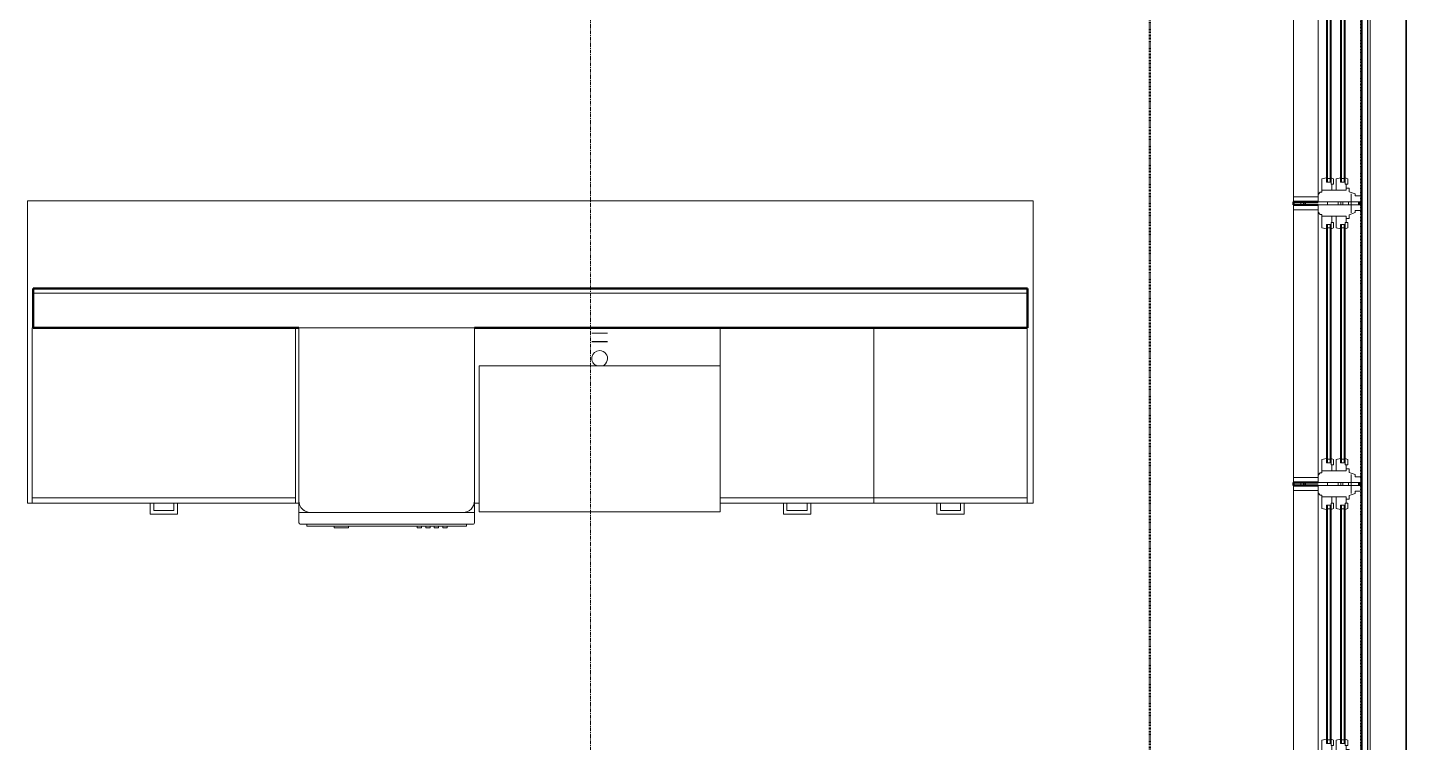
# Model space of a CAD drawing. Header units: inches. Extents: x -4235 to -464, y 9767 to 12347.
# Drawn here: x -2250.3 to -2061.7, y 10630 to 10727.8 of the extents above; entities that cross this region are included whole.
import ezdxf

# ---------------------------------------------------------------- set-up
doc = ezdxf.new("R2010")
doc.units = ezdxf.units.IN
doc.header["$MEASUREMENT"] = 0
doc.linetypes.add('Dash 1_16_', pattern=[0.125, 0.0625, -0.0625])
doc.linetypes.add('Grid Line 1_2_', pattern=[0.875, 0.5, -0.125, 0.125, -0.125])
for name, color, linetype, lineweight in [('0-1', 7, 'Continuous', 5), ('0-2', 10, 'Continuous', 9), ('A-GLAZ-1', 151, 'Continuous', 9), ('A-GLAZ-2', 151, 'Continuous', 20), ('A-WALL', 113, 'Continuous', 13), ('A-WALL-1', 7, 'Continuous', 50), ('A-WALL-2', 250, 'Continuous', 13), ('A-WALL-4', 254, 'Continuous', 9), ('A-WALL-5', 113, 'Continuous', 9), ('A-WALL-6', 113, 'Continuous', 50), ('C-PROP-LINE-1', 91, 'Dash 1_16_', 50), ('P-SANR-FIXT-1', 10, 'Continuous', 9), ('P-SANR-FIXT-2', 254, 'Continuous', 9), ('Q-CASE-2', 10, 'Continuous', 9), ('Q-SPCQ-1', 10, 'Continuous', 9), ('S-GRID-1', 1, 'Grid Line 1_2_', 9)]:
    doc.layers.add(name, color=color, linetype=linetype, lineweight=lineweight)

# ---------------------------------------------------------------- blocks, each defined once
blk = doc.blocks.new('Dishwasher_15404 - 34_ counter-547918-BACKGROUND - RCP - 3RD FLOOR')
at = {"layer": 'Q-SPCQ-1'}
for p, q in [((0, 24), (23.68, 24)), ((0, 0), (0, 24)), ((23.68, 24), (25.25, 24)), ((25.25, 24), (26.68, 24)), ((25.25, 24), (25.25, 22.43)), ((26.87, 23.8), (26.87, 0.2)), ((26.87, 22.91), (27.12, 22.91)), ((27.12, 21.39), (27.12, 22.91)), ((25.25, 22.43), (25.25, 1.57)), ((27.12, 20.19), (27.12, 21.39)), ((27.12, 20.28), (27.37, 20.28)), ((27.12, 3.81), (27.12, 20.19)), ((27.12, 19.69), (27.37, 19.69)), ((27.12, 19.1), (27.37, 19.1)), ((27.37, 19.69), (27.37, 20.28)), ((27.37, 18.51), (27.37, 19.1)), ((27.12, 18.51), (27.37, 18.51)), ((27.12, 17.92), (27.37, 17.92)), ((27.12, 17.33), (27.37, 17.33)), ((27.37, 17.33), (27.37, 17.92)), ((27.12, 16.74), (27.37, 16.74)), ((27.12, 16.15), (27.37, 16.15)), ((27.37, 16.15), (27.37, 16.74)), ((27.37, 6.79), (27.12, 6.79)), ((27.37, 5.81), (27.37, 6.79)), ((27.37, 4.82), (27.37, 5.81)), ((27.12, 4.82), (27.37, 4.82)), ((27.12, 2.61), (27.12, 3.81)), ((27.12, 1.09), (27.12, 2.61)), ((23.68, 0), (0, 0)), ((25.25, 1.57), (25.25, 0)), ((26.87, 1.09), (27.12, 1.09)), ((25.25, 0), (23.68, 0)), ((26.68, 0), (25.25, 0))]:
    blk.add_line(p, q, dxfattribs=at)
for centre, radius, start, end in [((23.68, 22.43), 1.57, 360, 90), ((23.68, 22.43), 1.57, 32.077, 42.3359), ((23.68, 22.43), 1.57, 17.8182, 27.5266), ((23.68, 22.43), 1.57, 360, 13.6425), ((26.68, 23.8), 0.197, 360, 90), ((23.68, 1.57), 1.57, 270, 360), ((23.68, 1.57), 1.57, 317.6641, 327.923), ((23.68, 1.57), 1.57, 332.4734, 342.1818), ((23.68, 1.57), 1.57, 346.3575, 360), ((26.68, 0.2), 0.197, 270, 360), ((26.68, 0.2), 0.197, 270, 345)]:
    blk.add_arc(centre, radius, start, end, dxfattribs=at)
blk = doc.blocks.new('Base Cabinet 3 Drawer 230 - Base Cabinet 3 Drawer 230 21_-2578998-BACKGROUND - RCP - 3RD FLOOR')
at = {"layer": 'Q-CASE-2'}
for p, q in [((-1.14, 24), (-1.14, 25.5)), ((-1.14, 25.5), (2.61, 25.5)), ((2.11, 25), (-0.64, 25)), ((-0.64, 24), (-0.64, 25)), ((2.11, 24), (2.11, 25)), ((2.61, 25.5), (2.61, 24)), ((-9.76, 24), (11.24, 24)), ((-9.76, 23.25), (-9.76, 24)), ((11.24, 23.25), (-9.76, 23.25)), ((-9.76, 23.25), (-9.76, 0)), ((-1.14, 24), (-0.64, 24)), ((2.61, 24), (2.11, 24)), ((11.24, 24), (11.24, 23.25)), ((11.24, 0), (11.24, 23.25)), ((-9.76, 0), (11.24, 0))]:
    blk.add_line(p, q, dxfattribs=at)
blk = doc.blocks.new('Base Cabinet 3 Drawer 230 - Base Cabinet 3 Drawer 230 36_-2567960-BACKGROUND - RCP - 3RD FLOOR')
at = {"layer": 'Q-CASE-2'}
for p, q in [((-1.14, 24), (-1.14, 25.5)), ((-1.14, 25.5), (2.61, 25.5)), ((2.11, 25), (-0.64, 25)), ((-0.64, 24), (-0.64, 25)), ((2.11, 24), (2.11, 25)), ((2.61, 25.5), (2.61, 24)), ((-17.26, 24), (18.74, 24)), ((-17.26, 23.25), (-17.26, 24)), ((18.74, 23.25), (-17.26, 23.25)), ((-17.26, 23.25), (-17.26, 0)), ((-1.14, 24), (-0.64, 24)), ((2.61, 24), (2.11, 24)), ((18.74, 24), (18.74, 23.25)), ((18.74, 0), (18.74, 23.25)), ((-17.26, 0), (18.74, 0))]:
    blk.add_line(p, q, dxfattribs=at)
blk = doc.blocks.new('kitchen_faucet_14143 - kitchen_faucet_14143-V23-BACKGROUND - RCP - 3RD FLOOR')
at = {"layer": 'P-SANR-FIXT-2'}
for p, q in [((2.26, -0.28), (2.26, 1.08)), ((2.34, 1.08), (2.34, -1.05)), ((3.44, -1.08), (3.44, 1.08)), ((2.26, -1.08), (2.26, -0.28)), ((2.34, -1.05), (2.34, -1.08))]:
    blk.add_line(p, q, dxfattribs=at)
at = {"layer": 'P-SANR-FIXT-2', "flags": 128}
blk.add_lwpolyline([(-1, 0.62), (-0.96, 0.61), (-0.92, 0.6)], dxfattribs=at)
at = {"layer": 'P-SANR-FIXT-2'}
for start, end in [(0, 159.9003), (255, 0), (200.0997, 255)]:
    blk.add_arc((0, 0), 1.08, start, end, dxfattribs=at)
blk = doc.blocks.new('Stainless Steel Farmhous Kitchen Sink - Stainless Steel Farmhous Kitchen Sink-2552578-BACKGROUND - RCP - 3RD FLOOR')
at = {"layer": 'P-SANR-FIXT-1'}
for p, q in [((-33, 22.2), (0, 22.2)), ((-33, 2.25), (-33, 22.2)), ((0, 22.2), (0, 2.25)), ((0, 2.25), (-33, 2.25))]:
    blk.add_line(p, q, dxfattribs=at)
blk = doc.blocks.new('CTR - 1st Phase - Unit Layouts_rvt-1-BACKGROUND - RCP - 3RD FLOOR')
at = {"layer": 'A-WALL-1'}
for p, q in [((-2249.58, 10686.75), (-2249.58, 10692.13)), ((-2249.58, 10692.13), (-2113.58, 10692.13)), ((-2113.58, 10692.13), (-2113.58, 10686.75)), ((-2213.21, 10686.75), (-2249.58, 10686.75)), ((-2113.58, 10686.75), (-2189.21, 10686.75))]:
    blk.add_line(p, q, dxfattribs=at)
at = {"layer": 'A-WALL-2'}
blk.add_line((-2249.58, 10691.5), (-2113.58, 10691.5), dxfattribs=at)
at = {"layer": 'A-WALL-4'}
for p, q in [((-2249.58, 10692.13), (-2249.58, 10686.75)), ((-2249.58, 10692.13), (-2113.58, 10692.13)), ((-2113.58, 10692.13), (-2113.58, 10686.75)), ((-2213.21, 10686.75), (-2249.58, 10686.75)), ((-2113.58, 10686.75), (-2189.21, 10686.75))]:
    blk.add_line(p, q, dxfattribs=at)
at = {"layer": 'A-WALL-5'}
for p, q in [((-2112.8, 10704.13), (-2250.33, 10704.13)), ((-2250.33, 10704.13), (-2250.33, 10662.75)), ((-2250.33, 10662.75), (-2250.33, 10704.13)), ((-2250.33, 10704.13), (-2112.8, 10704.13)), ((-2112.8, 10662.75), (-2112.8, 10704.13)), ((-2112.8, 10704.13), (-2112.8, 10662.75)), ((-2250.33, 10662.75), (-2233.58, 10662.75)), ((-2233.58, 10662.75), (-2250.33, 10662.75)), ((-2233.58, 10662.75), (-2233.08, 10662.75)), ((-2233.08, 10662.75), (-2230.33, 10662.75)), ((-2230.33, 10662.75), (-2233.08, 10662.75)), ((-2230.33, 10662.75), (-2229.83, 10662.75)), ((-2229.83, 10662.75), (-2213.21, 10662.75)), ((-2213.21, 10662.75), (-2229.83, 10662.75)), ((-2189.21, 10662.75), (-2188.58, 10662.75)), ((-2188.58, 10662.75), (-2189.21, 10662.75)), ((-2155.58, 10662.75), (-2146.96, 10662.75)), ((-2146.96, 10662.75), (-2155.58, 10662.75)), ((-2146.96, 10662.75), (-2146.46, 10662.75)), ((-2146.46, 10662.75), (-2143.71, 10662.75)), ((-2143.71, 10662.75), (-2146.46, 10662.75)), ((-2143.71, 10662.75), (-2143.21, 10662.75)), ((-2143.21, 10662.75), (-2125.96, 10662.75)), ((-2125.96, 10662.75), (-2143.21, 10662.75)), ((-2125.96, 10662.75), (-2125.46, 10662.75)), ((-2125.46, 10662.75), (-2122.71, 10662.75)), ((-2122.71, 10662.75), (-2125.46, 10662.75)), ((-2122.71, 10662.75), (-2122.21, 10662.75)), ((-2122.21, 10662.75), (-2112.8, 10662.75)), ((-2112.8, 10662.75), (-2122.21, 10662.75))]:
    blk.add_line(p, q, dxfattribs=at)
at = {"layer": '0-2'}
for name, p, rotation in [('Base Cabinet 3 Drawer 230 - Base Cabinet 3 Drawer 230 36_-2567960-BACKGROUND - RCP - 3RD FLOOR', (-2230.97, 10686.75), 180), ('Dishwasher_15404 - 34_ counter-547918-BACKGROUND - RCP - 3RD FLOOR', (-2213.21, 10686.75), 269.9999999998657), ('Base Cabinet 3 Drawer 230 - Base Cabinet 3 Drawer 230 21_-2578998-BACKGROUND - RCP - 3RD FLOOR', (-2144.35, 10686.75), 180), ('Base Cabinet 3 Drawer 230 - Base Cabinet 3 Drawer 230 21_-2578998-BACKGROUND - RCP - 3RD FLOOR', (-2123.35, 10686.75), 180), ('kitchen_faucet_14143 - kitchen_faucet_14143-V23-BACKGROUND - RCP - 3RD FLOOR', (-2172.08, 10682.56), 89.99999999993827), ('Stainless Steel Farmhous Kitchen Sink - Stainless Steel Farmhous Kitchen Sink-2552578-BACKGROUND - RCP - 3RD FLOOR', (-2188.58, 10683.8), 180)]:
    blk.add_blockref(name, p, dxfattribs=dict(at, rotation=rotation))
blk = doc.blocks.new('Basic Wall _ EXT - FIBER CEMENT - LARGE - 1hr - ___-2162460-BACKGROUND - RCP - 3RD FLOOR')
at = {"layer": 'A-WALL-5'}
for p, q in [((-2066.71, 9980.19), (-2066.71, 10851.39)), ((-2067.06, 10089.39), (-2067.06, 10742.19)), ((-2067.05, 10089.39), (-2067.05, 10742.19)), ((-2067.05, 10089.39), (-2067.05, 10742.19)), ((-2067.03, 10089.39), (-2067.03, 10742.19)), ((-2067.02, 10089.39), (-2067.02, 10742.19)), ((-2067.02, 10089.39), (-2067.02, 10742.19)), ((-2069.67, 10703.98), (-2069.67, 10703.6)), ((-2069.67, 10703.6), (-2069.67, 10703.98)), ((-2069.64, 10703.6), (-2069.64, 10703.97)), ((-2069.64, 10703.6), (-2069.64, 10703.97)), ((-2069.67, 10665.58), (-2069.67, 10665.2)), ((-2069.67, 10665.2), (-2069.67, 10665.58)), ((-2069.64, 10665.21), (-2069.64, 10665.58)), ((-2069.64, 10665.21), (-2069.64, 10665.58))]:
    blk.add_line(p, q, dxfattribs=at)
blk = doc.blocks.new('Basic Wall _ EXT - FIBER CEMENT - SMALL - 1hr - ___-2145934-BACKGROUND - RCP - 3RD FLOOR')
at = {"layer": 'A-WALL-5'}
for p, q in [((-2061.81, 10857.87), (-2061.81, 9973.7)), ((-2061.81, 9973.7), (-2061.81, 10857.87)), ((-2061.73, 9973.63), (-2061.73, 10857.95)), ((-2061.73, 9973.63), (-2061.73, 10857.95)), ((-2067.84, 10089.39), (-2067.84, 10742.19)), ((-2067.77, 10089.39), (-2067.77, 10742.19)), ((-2075.83, 10703.98), (-2075.83, 10703.6)), ((-2075.83, 10703.6), (-2075.83, 10703.98)), ((-2075.62, 10703.6), (-2075.62, 10703.98)), ((-2075.62, 10703.6), (-2075.62, 10703.98)), ((-2075.54, 10703.6), (-2075.54, 10703.98)), ((-2075.54, 10703.6), (-2075.54, 10703.98)), ((-2070.72, 10703.6), (-2070.72, 10703.98)), ((-2070.72, 10703.6), (-2070.72, 10703.98)), ((-2068.29, 10703.63), (-2068.29, 10703.98)), ((-2068.29, 10703.63), (-2068.29, 10703.98)), ((-2068.22, 10703.61), (-2068.22, 10703.98)), ((-2075.83, 10665.58), (-2075.83, 10665.2)), ((-2075.83, 10665.2), (-2075.83, 10665.58)), ((-2075.62, 10665.2), (-2075.62, 10665.58)), ((-2075.62, 10665.2), (-2075.62, 10665.58)), ((-2075.54, 10665.2), (-2075.54, 10665.58)), ((-2075.54, 10665.2), (-2075.54, 10665.58)), ((-2070.72, 10665.2), (-2070.72, 10665.58)), ((-2070.72, 10665.2), (-2070.72, 10665.58)), ((-2068.29, 10665.2), (-2068.29, 10665.55)), ((-2068.29, 10665.2), (-2068.29, 10665.55)), ((-2068.22, 10665.2), (-2068.22, 10665.57))]:
    blk.add_line(p, q, dxfattribs=at)
blk = doc.blocks.new('Window-Double_Hung-Andersen-400_Series-Tilt_Wash - DOUBLE HUNG - COTTAGE - 3RD FLOOR-2889195-BACKGROUND - RCP - 3RD FLOOR')
at = {"layer": 'A-GLAZ-1'}
for p, q in [((-19.01, 4.12), (-19.01, 2.62)), ((-18.95, 4.12), (-19.01, 4.12)), ((-18.95, 4.63), (18.95, 4.63)), ((-18.95, 1.25), (-18.95, 4.63)), ((-18.32, 1.25), (-18.32, 4.63)), ((18.32, 1.25), (18.32, 4.63)), ((18.95, 4.63), (18.95, 1.25)), ((19.01, 4.12), (18.95, 4.12)), ((19.01, 2.62), (19.01, 4.12)), ((-18.95, 2.62), (-19.01, 2.62)), ((19.01, 2.62), (18.95, 2.62)), ((18.95, 1.25), (-18.95, 1.25)), ((-16.29, 0), (-15.7, 0)), ((-15.82, -0.38), (-15.82, 0)), ((-15.7, 0.12), (15.7, 0.12)), ((16.29, 0), (15.7, 0)), ((15.82, -0.38), (15.82, 0)), ((-16.29, -0.38), (-15.7, -0.38)), ((-15.7, 0), (15.7, 0)), ((-15.7, -0.38), (15.7, -0.38)), ((-15.7, -0.5), (15.7, -0.5)), ((-15.7, -1.81), (15.7, -1.81)), ((16.29, -0.38), (15.7, -0.38)), ((-16.29, -1.94), (-15.7, -1.94)), ((-16.29, -2.31), (-15.7, -2.31)), ((-15.82, -2.31), (-15.82, -1.94)), ((-15.7, -1.94), (15.7, -1.94)), ((-15.7, -2.31), (15.7, -2.31)), ((-15.7, -2.44), (15.7, -2.44)), ((16.29, -1.94), (15.7, -1.94)), ((16.29, -2.31), (15.7, -2.31)), ((15.82, -2.31), (15.82, -1.94))]:
    blk.add_line(p, q, dxfattribs=at)
at = {"layer": 'A-GLAZ-2'}
for p, q in [((-19.01, 1.25), (19.01, 1.25)), ((-19.01, -4.62), (-19.01, 1.25)), ((-17.67, 0.97), (-18, 1.25)), ((-17.67, 0.97), (-17.67, 0.75)), ((-17.67, 0.75), (-15.86, 0.75)), ((-17.42, -2.56), (-17.42, 0.75)), ((-16.29, -0.5), (-16.29, 0.12)), ((-15.7, 0.12), (-16.29, 0.12)), ((-15.86, 0.75), (-15.7, 0.12)), ((15.86, 0.75), (15.7, 0.12)), ((15.7, 0.12), (16.29, 0.12)), ((17.67, 0.75), (15.86, 0.75)), ((16.29, -0.5), (16.29, 0.12)), ((17.42, -2.56), (17.42, 0.75)), ((17.67, 0.97), (18, 1.25)), ((17.67, 0.97), (17.67, 0.75)), ((19.01, 1.25), (19.01, -4.62)), ((-17.42, -0.62), (-16.57, -0.62)), ((-17.42, -1.19), (-15.86, -1.19)), ((-16.57, -0.5), (-16.57, -0.84)), ((-15.7, -0.5), (-16.57, -0.5)), ((-15.86, -0.84), (-16.57, -0.84)), ((-16.29, -2.44), (-16.29, -1.81)), ((-15.7, -1.81), (-16.29, -1.81)), ((-15.86, -0.84), (-15.7, -0.5)), ((-15.86, -1.19), (-15.7, -1.81)), ((15.86, -0.84), (15.7, -0.5)), ((15.7, -0.5), (16.57, -0.5)), ((15.86, -1.19), (15.7, -1.81)), ((15.7, -1.81), (16.29, -1.81)), ((15.86, -0.84), (16.57, -0.84)), ((17.42, -1.19), (15.86, -1.19)), ((16.29, -2.44), (16.29, -1.81)), ((16.57, -0.5), (16.57, -0.84)), ((17.42, -0.62), (16.57, -0.62)), ((-19.01, -3.25), (-20.51, -3.25)), ((-17.92, -3.81), (-17.61, -3)), ((-17.61, -3), (-17.14, -3)), ((-17.42, -2.56), (-16.57, -2.56)), ((-17.14, -3), (-17.14, -2.56)), ((-16.57, -2.44), (-16.57, -2.78)), ((-15.7, -2.44), (-16.57, -2.44)), ((-15.86, -2.78), (-16.57, -2.78)), ((-15.86, -2.78), (-15.7, -2.44)), ((15.86, -2.78), (15.7, -2.44)), ((15.7, -2.44), (16.57, -2.44)), ((15.86, -2.78), (16.57, -2.78)), ((16.57, -2.44), (16.57, -2.78)), ((17.42, -2.56), (16.57, -2.56)), ((17.14, -3), (17.14, -2.56)), ((17.61, -3), (17.14, -3)), ((17.92, -3.81), (17.61, -3)), ((19.01, -3.25), (20.51, -3.25)), ((19.01, -4.62), (-19.01, -4.62)), ((-18.2, -3.81), (-17.92, -3.81)), ((-18.2, -4.62), (-18.2, -3.81)), ((18.2, -3.81), (17.92, -3.81)), ((18.2, -4.62), (18.2, -3.81))]:
    blk.add_line(p, q, dxfattribs=at)
blk = doc.blocks.new('Window-Double_Hung-Andersen-400_Series-Tilt_Wash - DOUBLE HUNG - COTTAGE - 3RD FLOOR-2888628-BACKGROUND - RCP - 3RD FLOOR')
at = {"layer": 'A-GLAZ-1'}
for p, q in [((-16.29, 2.31), (-15.7, 2.31)), ((-16.29, 1.94), (-15.7, 1.94)), ((-15.82, 2.31), (-15.82, 1.94)), ((-15.7, 2.44), (15.7, 2.44)), ((-15.7, 2.31), (15.7, 2.31)), ((-15.7, 1.94), (15.7, 1.94)), ((16.29, 2.31), (15.7, 2.31)), ((16.29, 1.94), (15.7, 1.94)), ((15.82, 2.31), (15.82, 1.94)), ((-16.29, 0.38), (-15.7, 0.38)), ((-15.82, 0.38), (-15.82, 0)), ((-15.7, 1.81), (15.7, 1.81)), ((-15.7, 0.5), (15.7, 0.5)), ((-15.7, 0.38), (15.7, 0.38)), ((-15.7, 0), (15.7, 0)), ((16.29, 0.38), (15.7, 0.38)), ((15.82, 0.38), (15.82, 0)), ((18.95, -1.25), (-18.95, -1.25)), ((-18.95, -1.25), (-18.95, -4.63)), ((-18.32, -1.25), (-18.32, -4.63)), ((-16.29, 0), (-15.7, 0)), ((-15.7, -0.13), (15.7, -0.13)), ((16.29, 0), (15.7, 0)), ((18.32, -1.25), (18.32, -4.63)), ((18.95, -4.63), (18.95, -1.25)), ((-19.01, -2.62), (-19.01, -4.12)), ((-19.01, -2.62), (-18.95, -2.62)), ((18.95, -2.62), (19.01, -2.62)), ((19.01, -4.12), (19.01, -2.62)), ((-19.01, -4.12), (-18.95, -4.12)), ((-18.95, -4.63), (18.95, -4.63)), ((18.95, -4.12), (19.01, -4.12))]:
    blk.add_line(p, q, dxfattribs=at)
at = {"layer": 'A-GLAZ-2'}
for p, q in [((19.01, 4.62), (-19.01, 4.62)), ((-19.01, 4.62), (-19.01, -1.25)), ((-18.2, 4.62), (-18.2, 3.81)), ((-18.2, 3.81), (-17.92, 3.81)), ((-17.92, 3.81), (-17.61, 3)), ((17.92, 3.81), (17.61, 3)), ((18.2, 3.81), (17.92, 3.81)), ((18.2, 4.62), (18.2, 3.81)), ((19.01, -1.25), (19.01, 4.62)), ((-19.01, 3.25), (-20.51, 3.25)), ((-17.61, 3), (-17.14, 3)), ((-17.42, 2.56), (-16.57, 2.56)), ((-17.42, 2.56), (-17.42, -0.75)), ((-17.14, 3), (-17.14, 2.56)), ((-15.86, 2.78), (-16.57, 2.78)), ((-16.57, 2.44), (-16.57, 2.78)), ((-15.7, 2.44), (-16.57, 2.44)), ((-16.29, 2.44), (-16.29, 1.81)), ((-15.86, 2.78), (-15.7, 2.44)), ((15.86, 2.78), (15.7, 2.44)), ((15.7, 2.44), (16.57, 2.44)), ((15.86, 2.78), (16.57, 2.78)), ((16.29, 2.44), (16.29, 1.81)), ((16.57, 2.44), (16.57, 2.78)), ((17.42, 2.56), (16.57, 2.56)), ((17.14, 3), (17.14, 2.56)), ((17.61, 3), (17.14, 3)), ((17.42, 2.56), (17.42, -0.75)), ((19.01, 3.25), (20.51, 3.25)), ((-17.42, 1.19), (-15.86, 1.19)), ((-17.42, 0.62), (-16.57, 0.62)), ((-15.86, 0.84), (-16.57, 0.84)), ((-16.57, 0.5), (-16.57, 0.84)), ((-15.7, 0.5), (-16.57, 0.5)), ((-15.7, 1.81), (-16.29, 1.81)), ((-16.29, 0.5), (-16.29, -0.13)), ((-15.86, 1.19), (-15.7, 1.81)), ((-15.86, 0.84), (-15.7, 0.5)), ((15.7, 1.81), (16.29, 1.81)), ((15.86, 1.19), (15.7, 1.81)), ((15.86, 0.84), (15.7, 0.5)), ((15.7, 0.5), (16.57, 0.5)), ((17.42, 1.19), (15.86, 1.19)), ((15.86, 0.84), (16.57, 0.84)), ((16.29, 0.5), (16.29, -0.13)), ((16.57, 0.5), (16.57, 0.84)), ((17.42, 0.62), (16.57, 0.62)), ((-19.01, -1.25), (19.01, -1.25)), ((-17.67, -0.97), (-18, -1.25)), ((-17.67, -0.97), (-17.67, -0.75)), ((-17.67, -0.75), (-15.86, -0.75)), ((-15.7, -0.13), (-16.29, -0.13)), ((-15.86, -0.75), (-15.7, -0.13)), ((15.7, -0.13), (16.29, -0.13)), ((15.86, -0.75), (15.7, -0.13)), ((17.67, -0.75), (15.86, -0.75)), ((17.67, -0.97), (17.67, -0.75)), ((17.67, -0.97), (18, -1.25))]:
    blk.add_line(p, q, dxfattribs=at)
blk = doc.blocks.new('Family - ___-2835860-BACKGROUND - RCP - 3RD FLOOR')
at = {"layer": 'C-PROP-LINE-1'}
blk.add_line((-2067.92, 9980.19), (-2067.92, 10851.39), dxfattribs=at)
blk = doc.blocks.new('Family - ___-2835903-BACKGROUND - RCP - 3RD FLOOR')
at = {"layer": 'C-PROP-LINE-1'}
blk.add_line((-2096.82, 10009.09), (-2096.82, 10822.49), dxfattribs=at)
blk = doc.blocks.new('Family - ___-2835932-BACKGROUND - RCP - 3RD FLOOR')
at = {"layer": 'C-PROP-LINE-1'}
blk.add_line((-2067.92, 9980.19), (-2067.92, 10851.39), dxfattribs=at)

msp = doc.modelspace()

# ---------------------------------------------------------------- linework, layer by layer
at = {"layer": 'A-WALL'}
for p, q in [((-2071.05, 10703.98), (-2071.05, 10703.6)), ((-2070.42, 10703.98), (-2070.42, 10703.6)), ((-2069.67, 10703.98), (-2069.67, 10703.6)), ((-2068.17, 10703.98), (-2068.17, 10703.6)), ((-2071.05, 10665.58), (-2071.05, 10665.2)), ((-2070.42, 10665.58), (-2070.42, 10665.2)), ((-2069.67, 10665.58), (-2069.67, 10665.2)), ((-2068.17, 10665.58), (-2068.17, 10665.2))]:
    msp.add_line(p, q, dxfattribs=at)
at = {"layer": 'A-WALL-5'}
for p, q in [((-2077.17, 10704.04), (-2077.17, 10703.54)), ((-2076.17, 10703.98), (-2076.17, 10703.6)), ((-2072.55, 10703.98), (-2072.55, 10703.6)), ((-2077.17, 10665.64), (-2077.17, 10665.14)), ((-2076.17, 10665.58), (-2076.17, 10665.2)), ((-2072.55, 10665.58), (-2072.55, 10665.2))]:
    msp.add_line(p, q, dxfattribs=at)
at = {"layer": 'A-WALL-6'}
for p, q in [((-2077.17, 10703.6), (-2077.17, 10703.98)), ((-2077.17, 10703.98), (-2073.8, 10703.98)), ((-2073.8, 10703.6), (-2077.17, 10703.6)), ((-2067.92, 10703.98), (-2067.92, 10703.6)), ((-2077.17, 10665.2), (-2077.17, 10665.58)), ((-2077.17, 10665.58), (-2073.8, 10665.58)), ((-2067.92, 10665.58), (-2067.92, 10665.2)), ((-2073.8, 10665.2), (-2077.17, 10665.2))]:
    msp.add_line(p, q, dxfattribs=at)
at = {"layer": 'S-GRID-1'}
msp.add_line((-2173.32, 9836.18), (-2173.32, 12297.95), dxfattribs=at)

# ---------------------------------------------------------------- block references
at = {"layer": '0-1'}
msp.add_blockref('CTR - 1st Phase - Unit Layouts_rvt-1-BACKGROUND - RCP - 3RD FLOOR', (0, 0), dxfattribs=at)
at = {"layer": 'A-GLAZ-1'}
for name, p, rotation in [('Window-Double_Hung-Andersen-400_Series-Tilt_Wash - DOUBLE HUNG - COTTAGE - 3RD FLOOR-2889195-BACKGROUND - RCP - 3RD FLOOR', (-2072.55, 10722.99), 89.99999999999991), ('Window-Double_Hung-Andersen-400_Series-Tilt_Wash - DOUBLE HUNG - COTTAGE - 3RD FLOOR-2888628-BACKGROUND - RCP - 3RD FLOOR', (-2072.55, 10684.59), 269.9999999999999), ('Window-Double_Hung-Andersen-400_Series-Tilt_Wash - DOUBLE HUNG - COTTAGE - 3RD FLOOR-2889195-BACKGROUND - RCP - 3RD FLOOR', (-2072.55, 10646.19), 89.99999999999991)]:
    msp.add_blockref(name, p, dxfattribs=dict(at, rotation=rotation))
at = {"layer": 'A-WALL-5'}
for name in ['Basic Wall _ EXT - FIBER CEMENT - SMALL - 1hr - ___-2145934-BACKGROUND - RCP - 3RD FLOOR', 'Basic Wall _ EXT - FIBER CEMENT - LARGE - 1hr - ___-2162460-BACKGROUND - RCP - 3RD FLOOR']:
    msp.add_blockref(name, (0, 0), dxfattribs=at)
at = {"layer": 'C-PROP-LINE-1'}
for name in ['Family - ___-2835860-BACKGROUND - RCP - 3RD FLOOR', 'Family - ___-2835932-BACKGROUND - RCP - 3RD FLOOR', 'Family - ___-2835903-BACKGROUND - RCP - 3RD FLOOR']:
    msp.add_blockref(name, (0, 0), dxfattribs=at)

doc.saveas('drawing.dxf')
